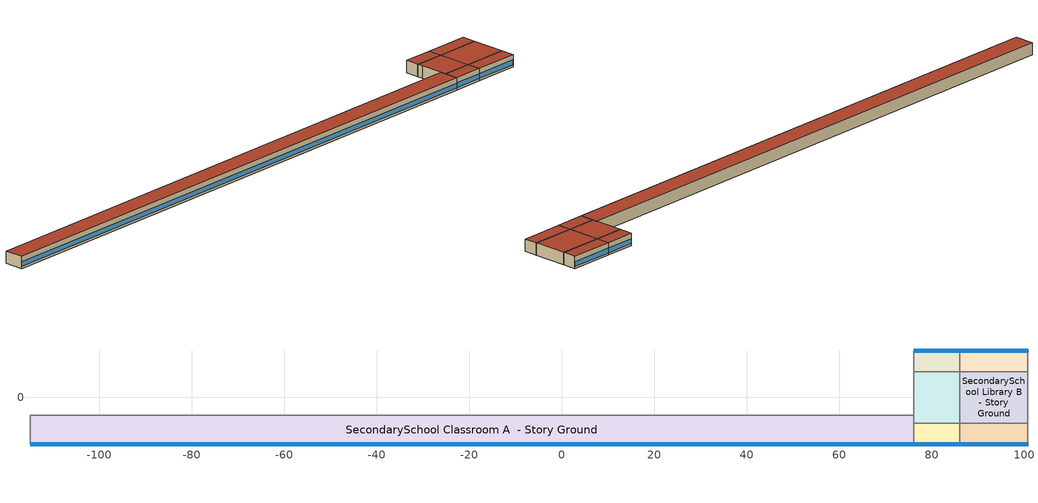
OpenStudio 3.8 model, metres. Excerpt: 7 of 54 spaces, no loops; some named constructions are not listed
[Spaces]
SecondarySchool Classroom A  - Story Ground
 floor ground (Foundation F 126 Perim 19107 Area 120038): -114.98,-10.1 -114.98,-3.82 76.09,-3.82 76.09,-10.1 z0
 wall outside: -114.98,-10.1 76.09,-10.1 z0:3.96
 wall to SecondarySchool Classroom A end_a - Story Ground: -114.98,-3.82 -114.98,-10.1 z0:3.96
 wall to SecondarySchool Corridor B  - Story Ground: 76.09,-3.82 -114.98,-3.82 z0:3.96
 wall to SecondarySchool Mechanical A  - Story Ground: 76.09,-10.1 76.09,-5.53 z0:3.96
 wall to SecondarySchool Mechanical B  - Story Ground: 76.09,-5.53 76.09,-3.82 z0:3.96
 window (Window U-1.01 SHGC 0.74): -114.95,-10.1 76.06,-10.1 z0.76:2.27
 roof outside: 76.09,-10.1 76.09,-3.82 -114.98,-3.82 -114.98,-10.1 z3.96
SecondarySchool Mechanical A  - Story Ground
 floor ground (Foundation F 126 Perim 994 Area 4543): 76.09,-10.1 76.09,-5.53 86.03,-5.53 86.03,-10.1 z0
 wall outside: 76.09,-10.1 86.03,-10.1 z0:3.96
 wall to SecondarySchool Mechanical B  - Story Ground: 86.03,-5.53 76.09,-5.53 z0:3.96
 wall to SecondarySchool Library A  - Story Ground: 86.03,-10.1 86.03,-5.53 z0:3.96
 window (Window U-1.01 SHGC 0.74): 76.11,-10.1 86,-10.1 z0.76:2.28
 roof outside: 86.03,-10.1 86.03,-5.53 76.09,-5.53 76.09,-10.1 z3.96
SecondarySchool Mechanical B  - Story Ground
 floor ground (Foundation F 126 Perim 0 Area 10988): 76.09,-5.53 76.09,5.53 86.03,5.53 86.03,-5.53 z0
 wall to SecondarySchool Mechanical C  - Story Ground: 86.03,5.53 76.09,5.53 z0:3.96
 wall to SecondarySchool Library B  - Story Ground: 86.03,-5.53 86.03,5.53 z0:3.96
 wall to SecondarySchool Classroom C  - Story Ground: 76.09,5.53 76.09,3.82 z0:3.96
 wall to SecondarySchool Corridor B  - Story Ground: 76.09,3.82 76.09,-3.82 z0:3.96
 roof outside: 86.03,-5.53 86.03,5.53 76.09,5.53 76.09,-5.53 z3.96
SecondarySchool Mechanical C  - Story Ground
 floor ground (Foundation F 126 Perim 994 Area 4543): 76.09,5.53 76.09,10.1 86.03,10.1 86.03,5.53 z0
 wall outside: 86.03,10.1 76.09,10.1 z0:3.96
 wall to SecondarySchool Classroom C  - Story Ground: 76.09,10.1 76.09,5.53 z0:3.96
 wall to SecondarySchool Library C  - Story Ground: 86.03,5.53 86.03,10.1 z0:3.96
 window (Window U-1.01 SHGC 0.74): 86,10.1 76.11,10.1 z0.76:2.28
 roof outside: 86.03,5.53 86.03,10.1 76.09,10.1 76.09,5.53 z3.96
SecondarySchool Library A  - Story Ground
 floor ground (Foundation F 126 Perim 148 Area 6765): 86.03,-10.1 86.03,-5.53 100.82,-5.53 100.82,-10.1 z0
 wall outside: 86.03,-10.1 100.82,-10.1 z0:3.96
 wall to SecondarySchool Library B  - Story Ground: 100.82,-5.53 86.03,-5.53 z0:3.96
 wall to SecondarySchool Office A  - Story Ground: 100.82,-10.1 100.82,-5.53 z0:3.96
 window (Window U-1.01 SHGC 0.74): 86.05,-10.1 100.8,-10.1 z0.76:2.27
 roof outside: 100.82,-10.1 100.82,-5.53 86.03,-5.53 86.03,-10.1 z3.96
SecondarySchool Library B  - Story Ground
 floor ground (Foundation F 126 Perim 0 Area 16361): 86.03,-5.53 86.03,5.53 100.82,5.53 100.82,-5.53 z0
 wall to SecondarySchool Library C  - Story Ground: 100.82,5.53 86.03,5.53 z0:3.96
 wall to SecondarySchool Office B  - Story Ground: 100.82,-5.53 100.82,5.53 z0:3.96
 roof outside: 100.82,-5.53 100.82,5.53 86.03,5.53 86.03,-5.53 z3.96
SecondarySchool Library C  - Story Ground
 floor ground (Foundation F 126 Perim 148 Area 6765): 86.03,5.53 86.03,10.1 100.82,10.1 100.82,5.53 z0
 wall outside: 100.82,10.1 86.03,10.1 z0:3.96
 wall to SecondarySchool Office C  - Story Ground: 100.82,5.53 100.82,10.1 z0:3.96
 window (Window U-1.01 SHGC 0.74): 100.8,10.1 86.05,10.1 z0.76:2.27
 roof outside: 100.82,5.53 100.82,10.1 86.03,10.1 86.03,5.53 z3.96
[SizingPeriod:DesignDay] Barometric Pressure {Pa}=98592; Wind Speed {m/s}=4.3; Wind Direction {deg}=220; Rain Indicator=No; Snow Indicator=No; Day of Month=21; Day Type=SummerDesignDay; Daylight Saving Time Indicator=No; Humidity Condition Type=Wetbulb; Dry-Bulb Temperature Range Modifier Type=DefaultMultipliers; Solar Model Indicator=ASHRAETau
Name | Maximum Dry-Bulb Temperature {C} | Daily Dry-Bulb Temperature Range {deltaC} | Month | Wetbulb or DewPoint at Maximum Dry-Bulb {C} | ASHRAE Clear Sky Optical Depth for Beam Irradiance | ASHRAE Clear Sky Optical Depth for Diffuse Irradiance
Washington Muni October .4% Condns DB=>MCWB 1 | 31.2 | 11.8 | 10 | 22.5 | 0.325 | 2.538
Washington Muni September .4% Condns DB=>MCWB 1 | 34 | 12.9 | 9 | 23.9 | 0.372 | 2.39
[Curve:Exponent] Coefficient1 Constant=1; Coefficient2 Constant=0; Coefficient3 Constant=0; Minimum Value of x=0; Maximum Value of x=1
Fan On Off Power Curve 24; Fan On Off Power Curve 25; Fan On Off Power Curve 26; Fan On Off Power Curve 27; Fan On Off Power Curve 28; Fan On Off Power Curve 29; Fan On Off Power Curve 30; Fan On Off Power Curve 31; Fan On Off Power Curve 32; Fan On Off Power Curve 33; Fan On Off Power Curve 34; Fan On Off Power Curve 35; Fan On Off Power Curve 36; Fan On Off Power Curve 37; Fan On Off Power Curve 38; Fan On Off Power Curve 39; Fan On Off Power Curve 40; Fan On Off Power Curve 41; Fan On Off Power Curve 42; Fan On Off Power Curve 43; Fan On Off Power Curve 44; Fan On Off Power Curve 45; Fan On Off Power Curve 46; Fan On Off Power Curve 47; Fan On Off Power Curve 48; Fan On Off Power Curve 49; Fan On Off Power Curve 50; Fan On Off Power Curve 51; Fan On Off Power Curve 52; Fan On Off Power Curve 53
[Curve:Cubic]
Name | Coefficient1 Constant | Coefficient2 x | Coefficient3 x**2 | Coefficient4 x**3 | Minimum Value of x | Maximum Value of x
Fan On Off Efficiency Curve; Fan On Off Efficiency Curve 1; Fan On Off Efficiency Curve 2; Fan On Off Efficiency Curve 3; Fan On Off Efficiency Curve 4; Fan On Off Efficiency Curve 5; Fan On Off Efficiency Curve 6; Fan On Off Efficiency Curve 7; Fan On Off Efficiency Curve 8; Fan On Off Efficiency Curve 9; Fan On Off Efficiency Curve 10; Fan On Off Efficiency Curve 11; Fan On Off Efficiency Curve 12; Fan On Off Efficiency Curve 13; Fan On Off Efficiency Curve 14; Fan On Off Efficiency Curve 15; Fan On Off Efficiency Curve 16; Fan On Off Efficiency Curve 17; Fan On Off Efficiency Curve 18; Fan On Off Efficiency Curve 19; Fan On Off Efficiency Curve 20; Fan On Off Efficiency Curve 21; Fan On Off Efficiency Curve 22; Fan On Off Efficiency Curve 23; Fan On Off Efficiency Curve 24; Fan On Off Efficiency Curve 25; Fan On Off Efficiency Curve 26; Fan On Off Efficiency Curve 27; Fan On Off Efficiency Curve 28; Fan On Off Efficiency Curve 29; Fan On Off Efficiency Curve 30; Fan On Off Efficiency Curve 31; Fan On Off Efficiency Curve 32; Fan On Off Efficiency Curve 33; Fan On Off Efficiency Curve 34; Fan On Off Efficiency Curve 35; Fan On Off Efficiency Curve 36; Fan On Off Efficiency Curve 37; Fan On Off Efficiency Curve 38; Fan On Off Efficiency Curve 39; Fan On Off Efficiency Curve 40; Fan On Off Efficiency Curve 41; Fan On Off Efficiency Curve 42; Fan On Off Efficiency Curve 43; Fan On Off Efficiency Curve 44; Fan On Off Efficiency Curve 45; Fan On Off Efficiency Curve 46; Fan On Off Efficiency Curve 47; Fan On Off Efficiency Curve 48; Fan On Off Efficiency Curve 49; Fan On Off Efficiency Curve 50; Fan On Off Efficiency Curve 51; Fan On Off Efficiency Curve 52; Fan On Off Efficiency Curve 53 | 1 | 0 | 0 | 0 | 0 | 1
DXHEAT-NECB2011-REF-CAPFT | 0.729 | 0.0319 | 0.000136 | -8.75e-06 | -20 | 20
DXHEAT-NECB2011-REF-CAPFFLOW | 0.84 | 0.16 | 0 | 0 | 0.5 | 1.5
DXHEAT-NECB2011-REF-EIRFT | 1.2183 | -0.03612 | 0.00142 | -2.68e-05 | -20 | 20
DXHEAT-NECB2011-REF-PLFFPLR | 0.3696 | 2.3362 | -2.9577 | 1.2596 | 0.7 | 1
[Curve:Biquadratic] Minimum Value of x=12.77778; Maximum Value of x=23.88889; Minimum Value of y=21.11111; Maximum Value of y=46.11111
Name | Coefficient1 Constant | Coefficient2 x | Coefficient3 x**2 | Coefficient4 y | Coefficient5 y**2 | Coefficient6 x*y
Zone SecondarySchool Auditorium A  - Story Ground PTHP Htg Coil Defrost EIR Func of Temp Curve; Zone SecondarySchool Auditorium B  - Story Ground PTHP Htg Coil Defrost EIR Func of Temp Curve; Zone SecondarySchool Auditorium C  - Story Ground PTHP Htg Coil Defrost EIR Func of Temp Curve; Zone SecondarySchool Cafeteria A  - Story Ground PTHP Htg Coil Defrost EIR Func of Temp Curve; Zone SecondarySchool Cafeteria A end_a - Story Ground PTHP Htg Coil Defrost EIR Func of Temp Curve; Zone SecondarySchool Cafeteria B  - Story Ground PTHP Htg Coil Defrost EIR Func of Temp Curve; Zone SecondarySchool Cafeteria B end_a - Story Ground PTHP Htg Coil Defrost EIR Func of Temp Curve; Zone SecondarySchool Cafeteria C  - Story Ground PTHP Htg Coil Defrost EIR Func of Temp Curve; Zone SecondarySchool Cafeteria C end_a - Story Ground PTHP Htg Coil Defrost EIR Func of Temp Curve; Zone SecondarySchool Classroom A  - Story Ground PTHP Htg Coil Defrost EIR Func of Temp Curve; Zone SecondarySchool Classroom A end_a - Story Ground PTHP Htg Coil Defrost EIR Func of Temp Curve; Zone SecondarySchool Classroom C  - Story Ground PTHP Htg Coil Defrost EIR Func of Temp Curve; Zone SecondarySchool Classroom C end_a - Story Ground PTHP Htg Coil Defrost EIR Func of Temp Curve; Zone SecondarySchool Corridor B  - Story Ground PTHP Htg Coil Defrost EIR Func of Temp Curve; Zone SecondarySchool Corridor B end_a - Story Ground PTHP Htg Coil Defrost EIR Func of Temp Curve; Zone SecondarySchool Gym - audience A  - Story Ground PTHP Htg Coil Defrost EIR Func of Temp Curve; Zone SecondarySchool Gym - audience A end_b - Story Ground PTHP Htg Coil Defrost EIR Func of Temp Curve; Zone SecondarySchool Gym - audience B  - Story Ground PTHP Htg Coil Defrost EIR Func of Temp Curve; Zone SecondarySchool Gym - audience B end_b - Story Ground PTHP Htg Coil Defrost EIR Func of Temp Curve; Zone SecondarySchool Gym - audience C  - Story Ground PTHP Htg Coil Defrost EIR Func of Temp Curve; Zone SecondarySchool Gym - audience C end_b - Story Ground PTHP Htg Coil Defrost EIR Func of Temp Curve; Zone SecondarySchool Gym A  - Story Ground PTHP Htg Coil Defrost EIR Func of Temp Curve; Zone SecondarySchool Gym A end_a - Story Ground PTHP Htg Coil Defrost EIR Func of Temp Curve; Zone SecondarySchool Gym B  - Story Ground PTHP Htg Coil Defrost EIR Func of Temp Curve; Zone SecondarySchool Gym B end_a - Story Ground PTHP Htg Coil Defrost EIR Func of Temp Curve; Zone SecondarySchool Gym C  - Story Ground PTHP Htg Coil Defrost EIR Func of Temp Curve; Zone SecondarySchool Gym C end_a - Story Ground PTHP Htg Coil Defrost EIR Func of Temp Curve; Zone SecondarySchool Kitchen A  - Story Ground PTHP Htg Coil Defrost EIR Func of Temp Curve; Zone SecondarySchool Kitchen B  - Story Ground PTHP Htg Coil Defrost EIR Func of Temp Curve; Zone SecondarySchool Kitchen C  - Story Ground PTHP Htg Coil Defrost EIR Func of Temp Curve; Zone SecondarySchool Library A  - Story Ground PTHP Htg Coil Defrost EIR Func of Temp Curve; Zone SecondarySchool Library B  - Story Ground PTHP Htg Coil Defrost EIR Func of Temp Curve; Zone SecondarySchool Library C  - Story Ground PTHP Htg Coil Defrost EIR Func of Temp Curve; Zone SecondarySchool Lobby A  - Story Ground PTHP Htg Coil Defrost EIR Func of Temp Curve; Zone SecondarySchool Lobby B  - Story Ground PTHP Htg Coil Defrost EIR Func of Temp Curve; Zone SecondarySchool Lobby C  - Story Ground PTHP Htg Coil Defrost EIR Func of Temp Curve; Zone SecondarySchool Mechanical A  - Story Ground PTHP Htg Coil Defrost EIR Func of Temp Curve; Zone SecondarySchool Mechanical A  - Story Ground 1 PTHP Htg Coil Defrost EIR Func of Temp Curve; Zone SecondarySchool Mechanical B  - Story Ground PTHP Htg Coil Defrost EIR Func of Temp Curve; Zone SecondarySchool Mechanical B  - Story Ground 1 PTHP Htg Coil Defrost EIR Func of Temp Curve; Zone SecondarySchool Mechanical C  - Story Ground PTHP Htg Coil Defrost EIR Func of Temp Curve; Zone SecondarySchool Mechanical C  - Story Ground 1 PTHP Htg Coil Defrost EIR Func of Temp Curve; Zone SecondarySchool Office A  - Story Ground PTHP Htg Coil Defrost EIR Func of Temp Curve; Zone SecondarySchool Office A end_b - Story Ground PTHP Htg Coil Defrost EIR Func of Temp Curve; Zone SecondarySchool Office B  - Story Ground PTHP Htg Coil Defrost EIR Func of Temp Curve; Zone SecondarySchool Office B end_b - Story Ground PTHP Htg Coil Defrost EIR Func of Temp Curve; Zone SecondarySchool Office C  - Story Ground PTHP Htg Coil Defrost EIR Func of Temp Curve; Zone SecondarySchool Office C end_b - Story Ground PTHP Htg Coil Defrost EIR Func of Temp Curve; Zone SecondarySchool Restroom A  - Story Ground PTHP Htg Coil Defrost EIR Func of Temp Curve; Zone SecondarySchool Restroom A end_b - Story Ground PTHP Htg Coil Defrost EIR Func of Temp Curve; Zone SecondarySchool Restroom B  - Story Ground PTHP Htg Coil Defrost EIR Func of Temp Curve; Zone SecondarySchool Restroom B end_b - Story Ground PTHP Htg Coil Defrost EIR Func of Temp Curve; Zone SecondarySchool Restroom C  - Story Ground PTHP Htg Coil Defrost EIR Func of Temp Curve; Zone SecondarySchool Restroom C end_b - Story Ground PTHP Htg Coil Defrost EIR Func of Temp Curve; HPACCOOLEIRFT | 0.297145 | 0.0430933 | -0.000748766 | 0.00597727 | 0.000482112 | -0.000956448
HPACCoolCapFT | 0.766956 | 0.0107756 | -4.14703e-05 | 0.00134961 | -0.000261144 | 0.000457488
[Curve:Quadratic]
Name | Coefficient1 Constant | Coefficient2 x | Coefficient3 x**2 | Minimum Value of x | Maximum Value of x
DXHEAT-NECB2011-REF-EIRFFLOW | 1.3824 | -0.4336 | 0.0512 | 0 | 1
HPACCoolCapFFF | 0.8 | 0.2 | 0 | 0.5 | 1.5
HPACCOOLEIRFFF | 1.156 | -0.1816 | 0.0256 | 0.5 | 1.5
HPACCOOLPLFFPLR | 0.85 | 0.15 | 0 | 0 | 1
